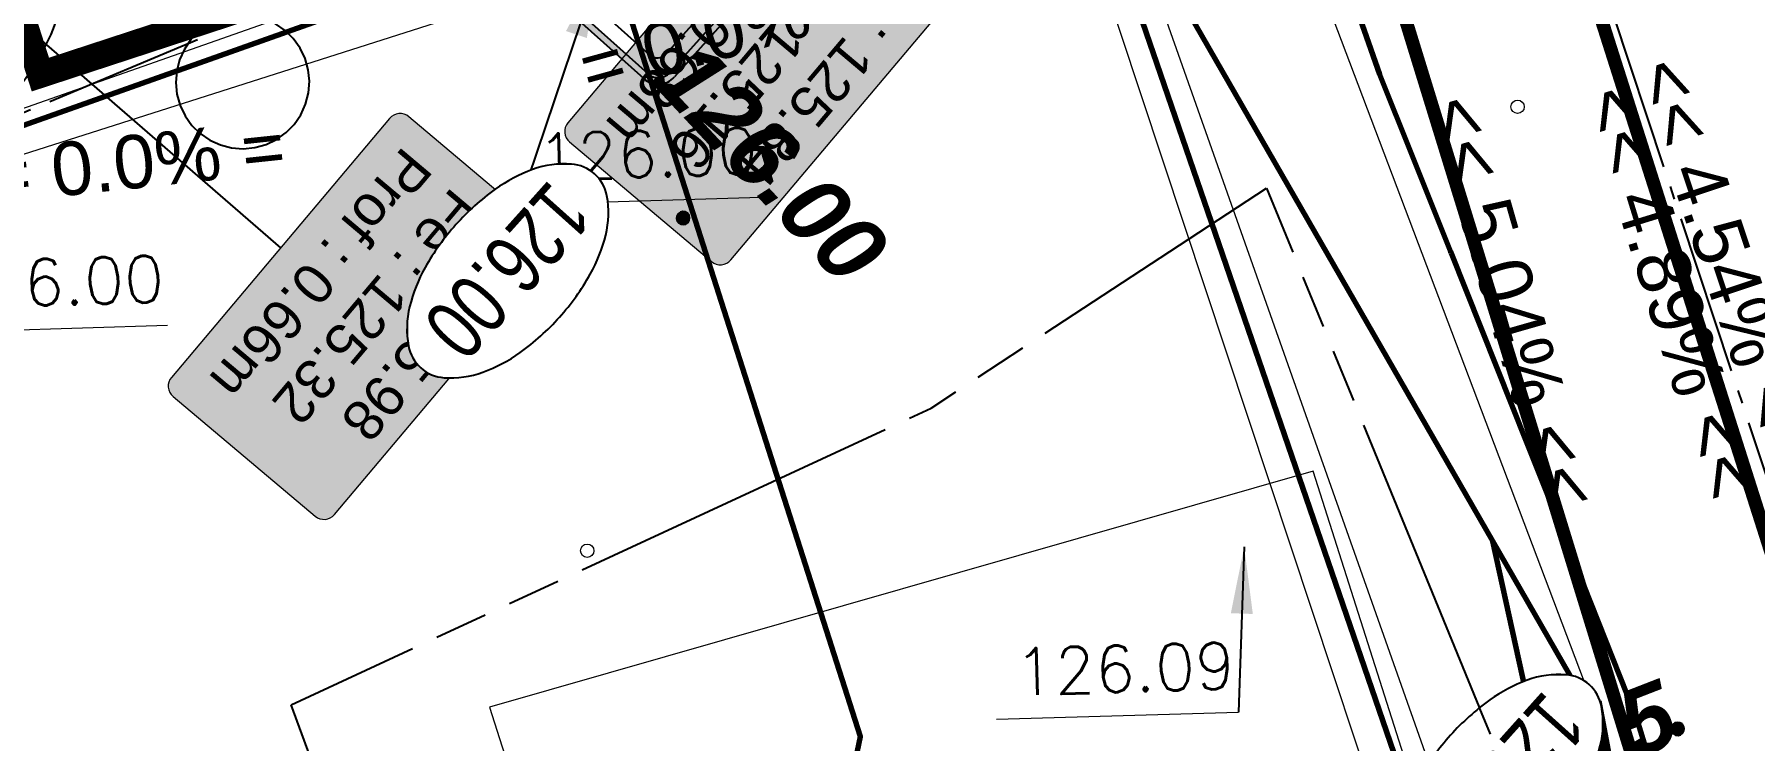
# Model space of a CAD drawing. Header units: metres. Extents: x -2858 to 512, y -1995 to 1252.
# Drawn here: x -1177.99 to -1165.12, y -941.87 to -936.58 of the extents above; entities that cross this region are included whole.
import ezdxf
from ezdxf.enums import TextEntityAlignment as Align
from ezdxf.lldxf.tags import DXFTag

# ---------------------------------------------------------------- set-up
doc = ezdxf.new("R2010")
doc.units = ezdxf.units.M
doc.header["$PDMODE"] = 33
doc.header["$PDSIZE"] = 0.1
for name, pattern in [('AEP-2', [3.9, 2.5, -0.2, 0.4, -0.2, 0.4, -0.2]), ('CACHEX2', [0.75, 0.5, -0.25]), ('ECL-1', [1.51, 1.2, -0.155, 0, -0.155])]:
    doc.linetypes.add(name, pattern=pattern)
for name, color, linetype in [('&G_05_VU_02', 7, 'Continuous'), ('--ui- Voirie- Signalisation', 7, 'Continuous'), ('04-NIV-COT', 1, 'Continuous'), ('05.2-EP-TXT', 5, 'Continuous'), ('07-AEP-RES', 94, 'AEP-2'), ('09-BT-4X35+TPC75', 1, 'CACHEX2'), ('10-ECL-LUM', 32, 'Continuous'), ('10-ECL-TPC63x1', 32, 'ECL-1')]:
    doc.layers.add(name, color=color, linetype=linetype)
for name, color, linetype, lineweight, true_color in [('03-HCH-15x30-0 à 10cm', 7, 'Continuous', 0, 0xb3ffff), ('03-HCH-15x30-10cm', 7, 'Continuous', 0, 0xf696fd), ('Ass - EP - Textes - Regards', 5, 'Continuous', 0, 0x0000ff), ('Ass - EU - Textes - Regards', 1, 'Continuous', 0, 0xff0000), ('Surface Projet - Textes - Altitudes', 7, 'Continuous', 0, 0x333399), ('Surface PROJET VOIRIE - Cotations - Cotation Points', 7, 'Continuous', 0, 0xc02000), ('Surface PROJET VOIRIE - Entrées en terre talus', 5, 'Continuous', 0, 0x0000ff), ("Surface PROJET VOIRIE - Réseaux d'écoulement", 7, 'Ligne écoulement', 70, 0x33cccc), ('Surface PROJET VOIRIE - Surfaces projet', 7, 'Continuous', 0, 0x333399), ('Surface PROJET VOIRIE - Textes - Altitudes', 7, 'Continuous', 0, 0x333399), ('Surface PROJET VOIRIE - Textes - Pente des côtés', 7, 'Continuous', 0, 0x333399), ('TERRAIN APRES TERR BAT - Points', 7, 'Continuous', 0, 0x808000)]:
    doc.layers.add(name, color=color, linetype=linetype, lineweight=lineweight, true_color=true_color)
doc.layers.add('03-SER-CLOT-MUR-140 ST', color=7, linetype='Continuous', lineweight=15)
doc.layers.add('04-NIV-MSQ', color=255, linetype='Continuous', lineweight=0)
doc.styles.add('Altitude Surfaces projet', font='arialbi.ttf', dxfattribs={"height": 0.5})
doc.styles.add('ARIAL', font='arial.ttf')
doc.styles.add('Cotation', font='romans.shx')
doc.styles.add('CoteHor.3', font='arial.ttf', dxfattribs={"height": 0.0017})
doc.styles.add('Couches géologiques', font='arial.ttf', dxfattribs={"height": 0.3})
doc.styles.add('Mensura_Standard', font='arial.ttf', dxfattribs={"height": 1})
doc.styles.add('Pente Surfaces projet', font='arial.ttf', dxfattribs={"height": 0.4})
doc.styles.get("Standard").update_dxf_attribs({"font": 'arial.ttf'})
tags = doc.linetypes.add('Ligne écoulement', pattern='A,5,[">",Mensura_Standard,S=2,R=0,X=0,Y=-1],0', length=5).pattern_tags.tags
tags[13:14] = [DXFTag(74, 4), DXFTag(75, 0), DXFTag(340, '0'), DXFTag(46, 0.0), DXFTag(50, 0.0), DXFTag(44, 0.0), DXFTag(45, 0.0)]
doc.dimstyles.get("Standard").update_dxf_attribs({"dimtxt": 0.18, "dimasz": 0.18, "dimexe": 0.18, "dimexo": 0.0625, "dimgap": 0.09, "dimtad": 0, "dimtih": 1, "dimtoh": 1, "dimdec": 4, "dimzin": 0, "dimdsep": 46, "dimtxsty": 'Standard', "dimcen": 0.09, "dimadec": 0, "dimazin": 0, "dimtfac": 1, "dimtdec": 4, "dimtofl": 0, "dimtmove": 0, "dimatfit": 3, "dimfxl": 1, "dimtolj": 1, "dimtzin": 0, "dimarcsym": 0})

# ---------------------------------------------------------------- blocks, each defined once
blk = doc.blocks.new('ECL-LUM1')
at = {"true_color": 0xf8991e}
h = blk.add_hatch(color=30, dxfattribs=at)
h.dxf.hatch_style = 1
edge = h.paths.add_edge_path()
edge.add_arc((0, 0), 0.125, 0, 360)
at = {"color": 30, "true_color": 0xf8991e}
blk.add_circle((0, 0), 0.125, dxfattribs=at)
at = {"color": 30, "lineweight": 0, "true_color": 0xf8991e}
blk.add_wipeout([(0, 0.75), (-0.0434, 0.7462), (-0.0855, 0.7349), (-0.125, 0.7165), (-0.1607, 0.6915), (-0.1915, 0.6607), (-0.2165, 0.625), (-0.2349, 0.5855), (-0.2462, 0.5434), (-0.25, 0.5), (-0.2462, 0.4566), (-0.2349, 0.4145), (-0.2165, 0.375), (-0.1915, 0.3393), (-0.1607, 0.3085), (-0.125, 0.2835), (-0.0855, 0.2651), (-0.0434, 0.2538), (0, 0.25), (0.0434, 0.2538), (0.0855, 0.2651), (0.125, 0.2835), (0.1607, 0.3085), (0.1915, 0.3393), (0.2165, 0.375), (0.2349, 0.4145), (0.2462, 0.4566), (0.25, 0.5), (0.2462, 0.5434), (0.2349, 0.5855), (0.2165, 0.625), (0.1915, 0.6607), (0.1607, 0.6915), (0.125, 0.7165), (0.0855, 0.7349), (0.0434, 0.7462)], dxfattribs=at)
at = {"layer": '&G_05_VU_02'}
h = blk.add_hatch(dxfattribs=at)
h.set_pattern_fill('ANGLE', color=256)
h.set_pattern_definition([(0, (0, 0), (0, 6.985), [5.08, -1.905]), (90, (0, 0), (-6.985, 4e-16), [5.08, -1.905])])
h.paths.add_polyline_path([(0, 0.75), (-0.0434, 0.7462), (-0.0855, 0.7349), (-0.125, 0.7165), (-0.1607, 0.6915), (-0.1915, 0.6607), (-0.2165, 0.625), (-0.2349, 0.5855), (-0.2462, 0.5434), (-0.25, 0.5), (-0.2462, 0.4566), (-0.2349, 0.4145), (-0.2165, 0.375), (-0.1915, 0.3393), (-0.1607, 0.3085), (-0.125, 0.2835), (-0.0855, 0.2651), (-0.0434, 0.2538), (0, 0.25), (0.0434, 0.2538), (0.0855, 0.2651), (0.125, 0.2835), (0.1607, 0.3085), (0.1915, 0.3393), (0.2165, 0.375), (0.2349, 0.4145), (0.2462, 0.4566), (0.25, 0.5), (0.2462, 0.5434), (0.2349, 0.5855), (0.2165, 0.625), (0.1915, 0.6607), (0.1607, 0.6915), (0.125, 0.7165), (0.0855, 0.7349), (0.0434, 0.7462)])
at = {"color": 30, "true_color": 0xf8991e, "flags": 128}
blk.add_lwpolyline([(0, 0.75), (-0.0434, 0.7462), (-0.0855, 0.7349), (-0.125, 0.7165), (-0.1607, 0.6915), (-0.1915, 0.6607), (-0.2165, 0.625), (-0.2349, 0.5855), (-0.2462, 0.5434), (-0.25, 0.5), (-0.2462, 0.4566), (-0.2349, 0.4145), (-0.2165, 0.375), (-0.1915, 0.3393), (-0.1607, 0.3085), (-0.125, 0.2835), (-0.0855, 0.2651), (-0.0434, 0.2538), (0, 0.25), (0.0434, 0.2538), (0.0855, 0.2651), (0.125, 0.2835), (0.1607, 0.3085), (0.1915, 0.3393), (0.2165, 0.375), (0.2349, 0.4145), (0.2462, 0.4566), (0.25, 0.5), (0.2462, 0.5434), (0.2349, 0.5855), (0.2165, 0.625), (0.1915, 0.6607), (0.1607, 0.6915), (0.125, 0.7165), (0.0855, 0.7349), (0.0434, 0.7462)], close=True, dxfattribs=at)
blk.add_lwpolyline([(0, 0), (0, 0.25)], dxfattribs=at)
blk = doc.blocks.new('LKLK')
at = {"layer": '--ui- Voirie- Signalisation', "lineweight": -3, "transparency": 33554687}
h = blk.add_hatch(color=256, dxfattribs=at)
h.dxf.hatch_style = 1
h.paths.add_polyline_path([(1394.152, -173.986, 0.414214), (1394.257, -174.091), (1396.072, -174.091, 0.414214), (1396.177, -173.986), (1396.177, -172.171, 0.414214), (1396.072, -172.066), (1394.257, -172.066, 0.414214), (1394.152, -172.171)], flags=0)
h.paths.add_polyline_path([(1393.949, -174.091, 0.414214), (1394.152, -174.294), (1396.177, -174.294, 0.414214), (1396.379, -174.091), (1396.379, -172.066, 0.414214), (1396.177, -171.864), (1394.152, -171.864, 0.414214), (1393.949, -172.066)])
h.paths.add_polyline_path([(1394.009, -172.066, -0.414214), (1394.152, -171.924), (1396.177, -171.924, -0.414214), (1396.319, -172.066), (1396.319, -174.091, -0.414214), (1396.177, -174.234), (1394.152, -174.234, -0.414214), (1394.009, -174.091)], flags=16)
h.paths.add_polyline_path([(1394.152, -172.171, -0.414214), (1394.257, -172.066), (1396.072, -172.066, -0.414214), (1396.177, -172.171), (1396.177, -173.986, -0.414214), (1396.072, -174.091), (1394.257, -174.091, -0.414214), (1394.152, -173.986)], flags=0)
for p, q in [((1394.152, -171.864), (1396.177, -171.864)), ((1394.152, -171.924), (1396.177, -171.924)), ((1394.257, -172.066), (1396.072, -172.066)), ((1396.177, -172.171), (1396.177, -173.986)), ((1396.319, -172.066), (1396.319, -174.091)), ((1396.379, -172.066), (1396.379, -174.091)), ((1395.063, -172.615), (1394.88, -172.615)), ((1394.907, -172.656), (1395.062, -172.656)), ((1395.062, -172.656), (1395.076, -172.65)), ((1395.076, -172.621), (1395.063, -172.615)), ((1395.076, -172.636), (1395.076, -172.621)), ((1395.076, -172.65), (1395.076, -172.636)), ((1395.471, -172.841), (1394.864, -172.84)), ((1395.439, -172.696), (1395.424, -172.714)), ((1395.424, -172.714), (1395.437, -172.737)), ((1395.437, -172.737), (1395.51, -172.762)), ((1395.601, -172.696), (1395.439, -172.696)), ((1395.51, -172.762), (1395.471, -172.841)), ((1395.522, -172.84), (1395.554, -172.779)), ((1395.619, -172.992), (1395.522, -172.84)), ((1395.554, -172.779), (1395.609, -172.802)), ((1395.624, -172.701), (1395.601, -172.696)), ((1395.609, -172.802), (1395.629, -172.802)), ((1395.637, -172.722), (1395.624, -172.701)), ((1395.629, -172.802), (1395.637, -172.786)), ((1395.637, -172.786), (1395.637, -172.722)), ((1394.816, -172.925), (1395.171, -173.228)), ((1395.203, -173.195), (1394.842, -172.887)), ((1394.842, -172.887), (1395.446, -172.887)), ((1395.446, -172.888), (1395.287, -173.185)), ((1395.316, -173.235), (1395.498, -172.892)), ((1395.579, -173.009), (1395.497, -173.097)), ((1395.498, -172.892), (1395.579, -173.009)), ((1395.681, -172.972), (1395.619, -172.992)), ((1395.75, -172.963), (1395.681, -172.972)), ((1395.867, -172.986), (1395.75, -172.963)), ((1395.967, -173.052), (1395.867, -172.986)), ((1395.468, -173.147), (1395.434, -173.269)), ((1395.497, -173.097), (1395.468, -173.147)), ((1395.484, -173.271), (1395.534, -173.109)), ((1395.534, -173.109), (1395.604, -173.052)), ((1395.604, -173.052), (1395.724, -173.258)), ((1395.75, -173.011), (1395.643, -173.033)), ((1395.643, -173.033), (1395.782, -173.252)), ((1395.643, -173.033), (1395.782, -173.252)), ((1395.85, -173.029), (1395.75, -173.011)), ((1395.931, -173.085), (1395.85, -173.029)), ((1395.988, -173.167), (1395.931, -173.085)), ((1396.034, -173.15), (1395.967, -173.052)), ((1396.006, -173.267), (1395.988, -173.167)), ((1396.057, -173.268), (1396.034, -173.15)), ((1395.171, -173.228), (1395.447, -173.323)), ((1395.263, -173.215), (1395.203, -173.195)), ((1395.287, -173.185), (1395.263, -173.215)), ((1395.434, -173.269), (1395.316, -173.235)), ((1395.447, -173.323), (1395.496, -173.438)), ((1395.724, -173.258), (1395.484, -173.271)), ((1395.743, -173.308), (1395.496, -173.314)), ((1395.496, -173.314), (1395.542, -173.415)), ((1395.78, -173.297), (1395.743, -173.308)), ((1395.79, -173.273), (1395.78, -173.297)), ((1395.782, -173.252), (1395.79, -173.273)), ((1395.987, -173.367), (1396.006, -173.267)), ((1396.033, -173.385), (1396.057, -173.268)), ((1395.496, -173.438), (1395.562, -173.508)), ((1395.542, -173.415), (1395.597, -173.474)), ((1395.597, -173.474), (1395.668, -173.511)), ((1395.85, -173.504), (1395.931, -173.45)), ((1395.872, -173.55), (1395.968, -173.485)), ((1395.931, -173.45), (1395.987, -173.367)), ((1395.968, -173.485), (1396.033, -173.385)), ((1395.562, -173.508), (1395.65, -173.557)), ((1395.65, -173.557), (1395.75, -173.574)), ((1395.668, -173.511), (1395.751, -173.524)), ((1395.75, -173.574), (1395.872, -173.55)), ((1395.751, -173.524), (1395.85, -173.504)), ((1396.072, -174.091), (1394.257, -174.091)), ((1396.177, -174.234), (1394.152, -174.234)), ((1396.177, -174.294), (1394.152, -174.294))]:
    blk.add_line(p, q, dxfattribs=at)
for centre, radius, start, end in [((1396.177, -172.066), 0.203, 360, 90), ((1396.177, -172.066), 0.143, 360, 90), ((1396.072, -172.171), 0.105, 360, 90), ((1396.072, -173.986), 0.105, 270, 360), ((1396.177, -174.091), 0.203, 270, 360), ((1396.177, -174.091), 0.143, 270, 360)]:
    blk.add_arc(centre, radius, start, end, dxfattribs=at)
for p, q in [((1393.949, -174.091), (1393.949, -172.066)), ((1394.009, -174.091), (1394.009, -172.066)), ((1394.152, -173.986), (1394.152, -172.171))]:
    blk.add_line(p, q)
at = {"color": 0, "linetype": 'Continuous', "lineweight": 5}
for p, q in [((1394.824, -172.652), (1394.822, -172.689)), ((1394.844, -172.627), (1394.824, -172.652)), ((1394.88, -172.615), (1394.844, -172.627)), ((1394.869, -172.679), (1394.884, -172.662)), ((1394.874, -172.707), (1394.869, -172.679)), ((1394.884, -172.662), (1394.907, -172.656)), ((1394.849, -172.763), (1394.724, -172.993)), ((1394.822, -172.689), (1394.849, -172.763)), ((1394.864, -172.84), (1394.899, -172.775)), ((1394.899, -172.755), (1394.874, -172.707)), ((1394.899, -172.775), (1394.899, -172.755)), ((1394.478, -172.986), (1394.382, -173.052)), ((1394.595, -172.962), (1394.478, -172.986)), ((1394.662, -172.971), (1394.595, -172.962)), ((1394.724, -172.993), (1394.662, -172.971)), ((1394.765, -173.018), (1394.816, -172.925)), ((1394.315, -173.15), (1394.291, -173.268)), ((1394.382, -173.052), (1394.315, -173.15)), ((1394.358, -173.17), (1394.338, -173.267)), ((1394.414, -173.084), (1394.358, -173.17)), ((1394.496, -173.029), (1394.414, -173.084)), ((1394.596, -173.01), (1394.496, -173.029)), ((1394.7, -173.032), (1394.596, -173.01)), ((1394.597, -173.222), (1394.7, -173.032)), ((1394.741, -173.058), (1394.635, -173.243)), ((1394.787, -173.1), (1394.741, -173.058)), ((1394.82, -173.062), (1394.765, -173.018)), ((1394.822, -173.145), (1394.787, -173.1)), ((1394.864, -173.122), (1394.82, -173.062)), ((1394.845, -173.207), (1394.822, -173.145)), ((1394.892, -173.193), (1394.864, -173.122)), ((1394.291, -173.268), (1394.317, -173.384)), ((1394.338, -173.267), (1394.359, -173.368)), ((1394.545, -173.27), (1394.562, -173.234)), ((1394.561, -173.307), (1394.545, -173.27)), ((1394.597, -173.32), (1394.561, -173.307)), ((1394.562, -173.234), (1394.597, -173.222)), ((1394.631, -173.307), (1394.597, -173.32)), ((1394.646, -173.268), (1394.631, -173.307)), ((1394.635, -173.243), (1394.646, -173.268)), ((1394.832, -173.367), (1394.851, -173.267)), ((1394.851, -173.267), (1394.845, -173.207)), ((1394.878, -173.389), (1394.899, -173.271)), ((1394.899, -173.271), (1394.892, -173.193)), ((1394.317, -173.384), (1394.384, -173.485)), ((1394.359, -173.368), (1394.414, -173.45)), ((1394.384, -173.485), (1394.481, -173.554)), ((1394.414, -173.45), (1394.496, -173.505)), ((1394.696, -173.504), (1394.777, -173.449)), ((1394.716, -173.55), (1394.813, -173.482)), ((1394.777, -173.449), (1394.832, -173.367)), ((1394.813, -173.482), (1394.878, -173.389)), ((1394.481, -173.554), (1394.599, -173.571)), ((1394.496, -173.505), (1394.596, -173.525)), ((1394.596, -173.525), (1394.696, -173.504)), ((1394.599, -173.571), (1394.716, -173.55))]:
    blk.add_line(p, q, dxfattribs=at)
for centre, radius, start, end in [((1394.152, -172.066), 0.203, 90, 180), ((1394.152, -172.066), 0.143, 90, 180), ((1394.257, -172.171), 0.105, 90, 180), ((1394.152, -174.091), 0.203, 180, 270), ((1394.152, -174.091), 0.142, 180, 270), ((1394.257, -173.986), 0.105, 180, 270)]:
    blk.add_arc(centre, radius, start, end)
blk = doc.blocks.new('MENSURA_LEADER25', base_point=(-1131.166, -958.229))
at = {"layer": 'Surface PROJET VOIRIE - Cotations - Cotation Points'}
blk.add_line((-1131.166, -958.229), (-1129.355, -958.229), dxfattribs=at)
at = {"layer": 'Surface PROJET VOIRIE - Cotations - Cotation Points', "style": 'Cotation'}
blk.add_text('126.00', height=0.35, dxfattribs=at).set_placement((-1131.02, -957.704), align=Align.TOP_LEFT)
blk = doc.blocks.new('MENSURA_LEADER26', base_point=(-1135.633, -959.055))
at = {"layer": 'Surface PROJET VOIRIE - Cotations - Cotation Points'}
blk.add_line((-1135.633, -959.055), (-1133.822, -959.055), dxfattribs=at)
at = {"layer": 'Surface PROJET VOIRIE - Cotations - Cotation Points', "style": 'Cotation'}
blk.add_text('126.00', height=0.35, dxfattribs=at).set_placement((-1135.487, -958.53), align=Align.TOP_LEFT)
blk = doc.blocks.new('MENSURA_LEADER30', base_point=(-1127.709, -962.191))
at = {"layer": 'Surface PROJET VOIRIE - Cotations - Cotation Points'}
blk.add_line((-1127.709, -962.191), (-1125.898, -962.191), dxfattribs=at)
at = {"layer": 'Surface PROJET VOIRIE - Cotations - Cotation Points', "style": 'Cotation'}
blk.add_text('126.09', height=0.35, dxfattribs=at).set_placement((-1127.563, -961.666), align=Align.TOP_LEFT)
blk = doc.blocks.new('MENSURA_LEADER256', base_point=(-1129.022, -955.663))
at = {"layer": 'Ass - EP - Textes - Regards', "true_color": 0xffffff}
h = blk.add_hatch(color=7, dxfattribs=at)
edge = h.paths.add_edge_path(flags=0)
edge.add_arc((-1130.705, -957.697), 0.102, 138.1618, 228.1618)
edge.add_line((-1130.773, -957.773), (-1129.738, -958.7))
edge.add_arc((-1129.669, -958.624), 0.102, 228.1618, 318.1618)
edge.add_line((-1129.593, -958.692), (-1127.902, -956.804))
edge.add_arc((-1127.978, -956.735), 0.102, 318.1618, 408.1618)
edge.add_line((-1127.91, -956.659), (-1128.946, -955.732))
edge.add_arc((-1129.014, -955.808), 0.102, 48.1618, 138.1618)
edge.add_line((-1129.09, -955.74), (-1130.781, -957.628))
at = {"layer": 'Ass - EP - Textes - Regards', "color": 5, "true_color": 0x0000ff, "flags": 128}
blk.add_lwpolyline([(-1130.781, -957.628), (-1130.781, -957.628, 0.414214), (-1130.773, -957.773), (-1129.738, -958.7), (-1129.738, -958.7, 0.414214), (-1129.593, -958.692), (-1127.902, -956.804), (-1127.902, -956.804, 0.414214), (-1127.91, -956.659), (-1128.946, -955.732), (-1128.946, -955.732, 0.414214), (-1129.09, -955.74)], format="xyb", close=True, dxfattribs=at)
at = {"layer": 'Ass - EP - Textes - Regards', "color": 5, "true_color": 0x0000ff, "style": 'Couches géologiques'}
for s, p in [('Prof : 0.68m', (-1128.766, -956.141)), ('Fe : 125.16', (-1128.412, -956.458)), ('T : 125.84', (-1128.058, -956.775))]:
    blk.add_text(s, height=0.3, rotation=228.1618, dxfattribs=at).set_placement(p, align=Align.TOP_LEFT)
blk = doc.blocks.new('PENTE')
at = {"layer": 'Surface PROJET VOIRIE - Textes - Pente des côtés', "color": 24, "true_color": 0x993300, "style": 'Pente Surfaces projet'}
for s, rotation, p in [('<< 4.54% <<', 64.7485, (3054.28, -566.858)), ('<< 4.89% <<', 63.4687, (3054.735, -566.993))]:
    blk.add_text(s, height=0.4, rotation=rotation, dxfattribs=at).set_placement(p, align=Align.MIDDLE_CENTER)
at = {"layer": 'Surface PROJET VOIRIE - Textes - Pente des côtés', "color": 96, "true_color": 0x008000, "style": 'Pente Surfaces projet'}
for s, rotation, p in [('<< 5.04% <<', 62.3669, (3055.65, -567.757)), ('= 0.0% =', 151.7436, (3058.504, -573.293)), ('= 0.0% =', 142.3905, (3062.372, -575.632))]:
    blk.add_text(s, height=0.4, rotation=rotation, dxfattribs=at).set_placement(p, align=Align.MIDDLE_CENTER)
blk = doc.blocks.new('ALTI')
at = {"layer": 'Surface PROJET VOIRIE - Textes - Altitudes', "color": 24, "true_color": 0x993300, "style": 'Altitude Surfaces projet'}
blk.add_text('126.15', height=0.5, rotation=153.1126, dxfattribs=at).set_placement((3588.922, -856.98), align=Align.MIDDLE_LEFT)
at = {"layer": 'Surface PROJET VOIRIE - Textes - Altitudes', "color": 96, "true_color": 0x008000, "style": 'Altitude Surfaces projet'}
blk.add_text('126.00', height=0.5, rotation=84.8511, dxfattribs=at).set_placement((3588.36, -864.829), align=Align.MIDDLE_LEFT)
blk = doc.blocks.new('NIV-HG')
h = blk.add_hatch(color=256)
edge = h.paths.add_edge_path()
edge.add_arc((0.1, -0.1), 0.0187, 180, 360)
edge.add_arc((0.1, -0.1), 0.0187, 0, 180)
blk.add_lwpolyline([(0.0812, -0.1, 1), (0.1187, -0.1, 1)], format="xyb", close=True)
at = {"layer": '04-NIV-MSQ', "flags": 128}
blk.add_lwpolyline([(0.175, -0.375), (0.1811, -0.3387), (0.1985, -0.3063), (0.2379, -0.2654), (0.2848, -0.2336), (0.3404, -0.2087), (0.3988, -0.1915), (0.4739, -0.1791), (0.55, -0.175), (0.6261, -0.1791), (0.7012, -0.1915), (0.7596, -0.2087), (0.8152, -0.2336), (0.8621, -0.2654), (0.9015, -0.3063), (0.9189, -0.3387), (0.925, -0.375), (0.9189, -0.4113), (0.9015, -0.4437), (0.8621, -0.4846), (0.8152, -0.5164), (0.7596, -0.5413), (0.7012, -0.5585), (0.6261, -0.5709), (0.55, -0.575), (0.4739, -0.5709), (0.3988, -0.5585), (0.3404, -0.5413), (0.2848, -0.5164), (0.2379, -0.4846), (0.1985, -0.4437), (0.1811, -0.4113)], close=True, dxfattribs=at)
blk.add_wipeout([(0.175, -0.375), (0.1811, -0.3387), (0.1985, -0.3063), (0.2379, -0.2654), (0.2848, -0.2336), (0.3404, -0.2087), (0.3988, -0.1915), (0.4739, -0.1791), (0.55, -0.175), (0.6261, -0.1791), (0.7012, -0.1915), (0.7596, -0.2087), (0.8152, -0.2336), (0.8621, -0.2654), (0.9015, -0.3063), (0.9189, -0.3387), (0.925, -0.375), (0.9189, -0.4113), (0.9015, -0.4437), (0.8621, -0.4846), (0.8152, -0.5164), (0.7596, -0.5413), (0.7012, -0.5585), (0.6261, -0.5709), (0.55, -0.575), (0.4739, -0.5709), (0.3988, -0.5585), (0.3404, -0.5413), (0.2848, -0.5164), (0.2379, -0.4846), (0.1985, -0.4437), (0.1811, -0.4113)]).dxf.layer = '04-NIV-MSQ'
blk.add_lwpolyline([(0.175, -0.375, 0.166601), (0.1985, -0.4437, 0.105514), (0.2848, -0.5164, 0.068239), (0.3988, -0.5585, 0.054409), (0.55, -0.575, 0.054409), (0.7012, -0.5585, 0.068239), (0.8152, -0.5164, 0.105514), (0.9015, -0.4437, 0.166601), (0.925, -0.375, 0.166601), (0.9015, -0.3063, 0.105514), (0.8152, -0.2336, 0.068239), (0.7012, -0.1915, 0.054409), (0.55, -0.175, 0.054409), (0.3988, -0.1915, 0.068239), (0.2848, -0.2336, 0.105514), (0.1985, -0.3063, 0.166601)], format="xyb", close=True)
at = {"style": 'ARIAL', "width": 0.75}
blk.add_attdef('COTE', text='', height=0.175, dxfattribs=at).set_placement((0.55, -0.375), align=Align.MIDDLE_CENTER)
blk = doc.blocks.new('ASSAI')
at = {"layer": 'Ass - EU - Textes - Regards', "true_color": 0xffffff}
h = blk.add_hatch(color=7, dxfattribs=at)
edge = h.paths.add_edge_path(flags=0)
edge.add_arc((1278.427, -311.628), 0.102, 271.7268, 361.7268)
edge.add_line((1278.529, -311.625), (1278.487, -310.235))
edge.add_arc((1278.385, -310.238), 0.102, 361.7268, 451.7268)
edge.add_line((1278.382, -310.136), (1275.848, -310.212))
edge.add_arc((1275.851, -310.315), 0.102, 451.7268, 541.7268)
edge.add_line((1275.749, -310.318), (1275.79, -311.707))
edge.add_arc((1275.893, -311.704), 0.102, 181.7268, 271.7268)
edge.add_line((1275.896, -311.807), (1278.43, -311.73))
at = {"layer": 'Ass - EU - Textes - Regards', "color": 1, "true_color": 0xff0000, "flags": 128}
blk.add_lwpolyline([(1278.43, -311.73), (1278.43, -311.73, 0.414214), (1278.529, -311.625), (1278.487, -310.235), (1278.487, -310.235, 0.414214), (1278.382, -310.136), (1275.848, -310.212), (1275.848, -310.212, 0.414214), (1275.749, -310.318), (1275.79, -311.707), (1275.79, -311.707, 0.414214), (1275.896, -311.807)], format="xyb", close=True, dxfattribs=at)
at = {"layer": 'Surface PROJET VOIRIE - Entrées en terre talus', "flags": 128}
blk.add_lwpolyline([(1264.937, -316.072), (1266.205, -314.197), (1266.62, -313.667), (1266.722, -313.487), (1266.773, -313.398), (1266.816, -313.322), (1267.892, -311.534), (1268.973, -309.494), (1269.629, -308.461), (1270.708, -306.505), (1271.001, -305.909), (1271.342, -305.224), (1271.346, -305.215), (1272.029, -303.844), (1272.029, -303.844), (1272.541, -302.814), (1272.934, -302.025), (1273.034, -301.824), (1276.856, -295.507)], dxfattribs=at)
at = {"layer": "Surface PROJET VOIRIE - Réseaux d'écoulement", "flags": 128}
for points in [[(1280.443, -288.816), (1280.095, -289.433), (1279.495, -290.383), (1278.65, -291.84), (1277.956, -293.259), (1276.856, -295.507), (1273.153, -301.627), (1273.034, -301.824), (1272.934, -302.025), (1272.541, -302.814), (1272.029, -303.844), (1272.029, -303.844), (1271.346, -305.215), (1271.342, -305.224), (1271.001, -305.909), (1270.708, -306.505), (1269.629, -308.461), (1268.973, -309.494), (1267.892, -311.534), (1266.816, -313.322)], [(1279.114, -294.163), (1277.961, -296.313), (1273.685, -302.242), (1272.747, -303.543), (1271.007, -308.81), (1271.144, -308.899)], [(1279.482, -296.808), (1278.394, -296.399), (1278.394, -296.399), (1278.394, -296.399), (1277.693, -297.683), (1277.361, -297.703), (1275.817, -300.493), (1274.544, -302.818), (1271.144, -308.899), (1269.662, -311.562)], [(1273.275, -301.946), (1272.747, -303.543)], [(1284.018, -302.027), (1276.994, -306.094), (1273.923, -311.318), (1273.756, -311.602), (1273.741, -311.627), (1272.919, -311.179)], [(1279.06, -314.613), (1278.234, -314.072), (1275.019, -312.322)]]:
    blk.add_lwpolyline(points, dxfattribs=at)
at = {"layer": 'Surface PROJET VOIRIE - Surfaces projet', "flags": 128}
for points in [[(1277.069, -295.61), (1273.275, -301.946), (1269.839, -308.561), (1268.006, -311.599), (1265.025, -316.123), (1259.642, -324.336), (1256.253, -329.326), (1257.402, -330.004), (1260.801, -324.903), (1265.958, -316.798), (1268.553, -313.419), (1275.274, -316.894)], [(1279.038, -314.654), (1272.474, -311.051), (1271.61, -312.778), (1269.738, -311.703), (1269.446, -311.684), (1271.007, -308.81), (1274.346, -302.718)]]:
    blk.add_lwpolyline(points, dxfattribs=at)
blk.add_lwpolyline([(1289.739, -291.714), (1284.272, -288.482), (1279.482, -296.808), (1284.903, -300.114), (1284.018, -302.027), (1289.769, -305.095), (1291.077, -303.523), (1296.354, -306.488), (1301.238, -298.383), (1303.383, -299.144), (1301.314, -302.058), (1297.752, -307.233), (1294.114, -311.616), (1289.207, -320.715), (1280.457, -315.679), (1278.343, -313.917), (1273.008, -310.78), (1269.738, -311.703), (1276.06, -300.677), (1283.956, -286.204), (1289.352, -288.88), (1288.738, -290.246), (1291.774, -291.938)], close=True, dxfattribs=at)
at = {"layer": 'TERRAIN APRES TERR BAT - Points'}
for p in [(1270.199, -305.575), (1277.321, -308.545)]:
    blk.add_point(p, dxfattribs=at)
at = {"layer": 'Ass - EP - Textes - Regards', "rotation": 133.5650505867652}
blk.add_blockref('MENSURA_LEADER256', (1272.393, -310.871), dxfattribs=at)
at = {"layer": 'Surface PROJET VOIRIE - Cotations - Cotation Points', "rotation": 133.5650505867652}
for name, p in [('MENSURA_LEADER30', (1276.218, -305.42)), ('MENSURA_LEADER25', (1275.73, -310.655)), ('MENSURA_LEADER26', (1279.407, -313.324))]:
    blk.add_blockref(name, p, dxfattribs=at)
at = {"layer": 'Ass - EU - Textes - Regards', "color": 1, "true_color": 0xff0000, "style": 'Couches géologiques'}
for s, p in [('T : 125.98', (1275.934, -310.345)), ('Fe : 125.32', (1275.949, -310.82)), ('Prof : 0.66m', (1275.963, -311.295))]:
    blk.add_text(s, height=0.3, rotation=1.7268, dxfattribs=at).set_placement(p, align=Align.TOP_LEFT)
at = {"layer": 'Surface PROJET VOIRIE - Textes - Altitudes', "color": 105, "true_color": 0x339966, "style": 'CoteHor.3'}
for s, p in [('125.97', (1273.035, -301.823)), ('125.96', (1272.935, -302.024)), ('125.93', (1272.542, -302.814)), ('125.89', (1272.029, -303.844)), ('125.89', (1272.029, -303.844)), ('125.84', (1271.342, -305.223)), ('125.84', (1271.347, -305.215)), ('125.82', (1271.001, -305.909)), ('125.79', (1270.708, -306.505))]:
    blk.add_text(s, height=0.0017, rotation=133.5651, dxfattribs=at).set_placement(p, align=Align.TOP_LEFT)
at = {"layer": 'Surface PROJET VOIRIE - Textes - Altitudes', "color": 24, "true_color": 0x993300, "style": 'CoteHor.3'}
blk.add_text('126.15', height=0.0017, rotation=150.8171, dxfattribs=at).set_placement((1273.284, -301.951), align=Align.MIDDLE_LEFT)
at = {"layer": 'Ass - EU - Textes - Regards', "linetype": 'Continuous', "lineweight": 0}
blk.add_leader([(1277.234, -316.432), (1277.163, -311.769)], dimstyle='Standard', override={"dimasz": 0, "dimldrblk": 'None'}, dxfattribs=at)
at = {"layer": 'Surface PROJET VOIRIE - Cotations - Cotation Points', "linetype": 'Continuous', "lineweight": 0}
for points in [[(1274.02, -304.901), (1274.97, -304.108)], [(1274.035, -311.381), (1275.73, -310.655)]]:
    blk.add_leader(points, dimstyle='Standard', override={"dimasz": 0.5}, dxfattribs=at)

msp = doc.modelspace()

# ---------------------------------------------------------------- linework, layer by layer
at = {"layer": '09-BT-4X35+TPC75', "flags": 128}
msp.add_lwpolyline([(-1179.328, -930.464), (-1177.914, -934.892, -0.556151), (-1179.655, -937.754), (-1189.005, -940.7)], format="xyb", dxfattribs=at)

# ---------------------------------------------------------------- block references
at = {"layer": '--ui- Voirie- Signalisation', "lineweight": -3, "transparency": 33554687, "xscale": 0.8, "yscale": 0.8, "zscale": 0.8, "rotation": 228.1617603435354}
msp.add_blockref('LKLK', (-325.734, -196.455), dxfattribs=at)
at = {"layer": '10-ECL-LUM', "color": 254, "true_color": 0xffffc1, "xscale": 2, "yscale": 2, "zscale": 2, "rotation": 190.5606988008038}
msp.add_blockref('ECL-LUM1', (-1176.618, -935.955), dxfattribs=at)

# ---------------------------------------------------------------- next in the draw order: linework, layer by layer
at = {"layer": '10-ECL-TPC63x1', "color": 9, "true_color": 0xd19cc7, "flags": 128}
for points in [[(-1167.699, -931.851), (-1163.527, -944.42), (-1158.478, -959.957), (-1161.507, -961.141), (-1166.401, -963.208), (-1169.556, -963.384), (-1176.434, -965.869), (-1176.224, -967.983)], [(-1176.772, -936.623), (-1199.376, -946.107), (-1207.092, -952.945)]]:
    msp.add_lwpolyline(points, dxfattribs=at)

# ---------------------------------------------------------------- next in the draw order: block references
at = {"layer": '05.2-EP-TXT', "rotation": 228.1617603435354}
msp.add_blockref('ASSAI', (-91.968, -194.614), dxfattribs=at)

# ---------------------------------------------------------------- next in the draw order: linework, layer by layer
at = {"layer": '03-HCH-15x30-0 à 10cm', "const_width": 0.2, "flags": 128}
msp.add_lwpolyline([(-1170.767, -934.528), (-1177.948, -936.883), (-1178.535, -935.051), (-1171.401, -932.634), (-1170.831, -934.438)], dxfattribs=at)

# ---------------------------------------------------------------- next in the draw order: block references
at = {"layer": 'Surface Projet - Textes - Altitudes', "rotation": 228.1617603435354}
msp.add_blockref('ALTI', (1864.659, 1159.814), dxfattribs=at)

# ---------------------------------------------------------------- next in the draw order: block references
at = {"layer": '04-NIV-COT', "xscale": 2.600000000000001, "yscale": 2.600000000000001, "zscale": 2.600000000000001, "rotation": 228.1617603435354}
for p, values in [((-1167.027, -935.235), {'COTE': '125.81'}), ((-1172.77, -937.938), {'COTE': '126.00'}), ((-1165.326, -941.763), {'COTE': '126.15'})]:
    msp.add_blockref('NIV-HG', p, dxfattribs=at).add_auto_attribs(values)

# ---------------------------------------------------------------- next in the draw order: linework, layer by layer
at = {"layer": '03-HCH-15x30-10cm', "const_width": 0.1, "flags": 128}
for points in [[(-1172.728, -910.676), (-1168.311, -930.044), (-1167.945, -931.189), (-1158.234, -961.706)], [(-1171.401, -932.634), (-1169.059, -932.151), (-1160.363, -960.422), (-1166.483, -962.588), (-1167.013, -960.912), (-1168.681, -961.418), (-1168.99, -960.54)]]:
    msp.add_lwpolyline(points, dxfattribs=at)
at = {"layer": '03-SER-CLOT-MUR-140 ST', "flags": 128}
msp.add_lwpolyline([(-1165.387, -949.386), (-1168.422, -939.852), (-1174.587, -941.62), (-1173.589, -944.749), (-1179.985, -946.765), (-1178.152, -951.885)], dxfattribs=at)
at = {"layer": '07-AEP-RES', "color": 4, "flags": 128}
msp.add_lwpolyline([(-1153.726, -908.305), (-1156.243, -907.044), (-1174.918, -911.051), (-1180.153, -913.987), (-1184.41, -917.592), (-1189.34, -921.489), (-1191.323, -923.627), (-1193.017, -925.75), (-1193.338, -928.846), (-1189.114, -941.026), (-1188.18, -940.86), (-1185.342, -947.917), (-1175.19, -943.987), (-1176.071, -941.603), (-1171.282, -939.381), (-1168.771, -937.734), (-1165.649, -945.366), (-1160.976, -959.603)], dxfattribs=at)

# ---------------------------------------------------------------- next in the draw order: block references
at = {"layer": 'Surface PROJET VOIRIE - Textes - Pente des côtés', "rotation": 223.6617603435353}
msp.add_blockref('PENTE', (1435.59, 760.299), dxfattribs=at)

doc.saveas('drawing.dxf')
